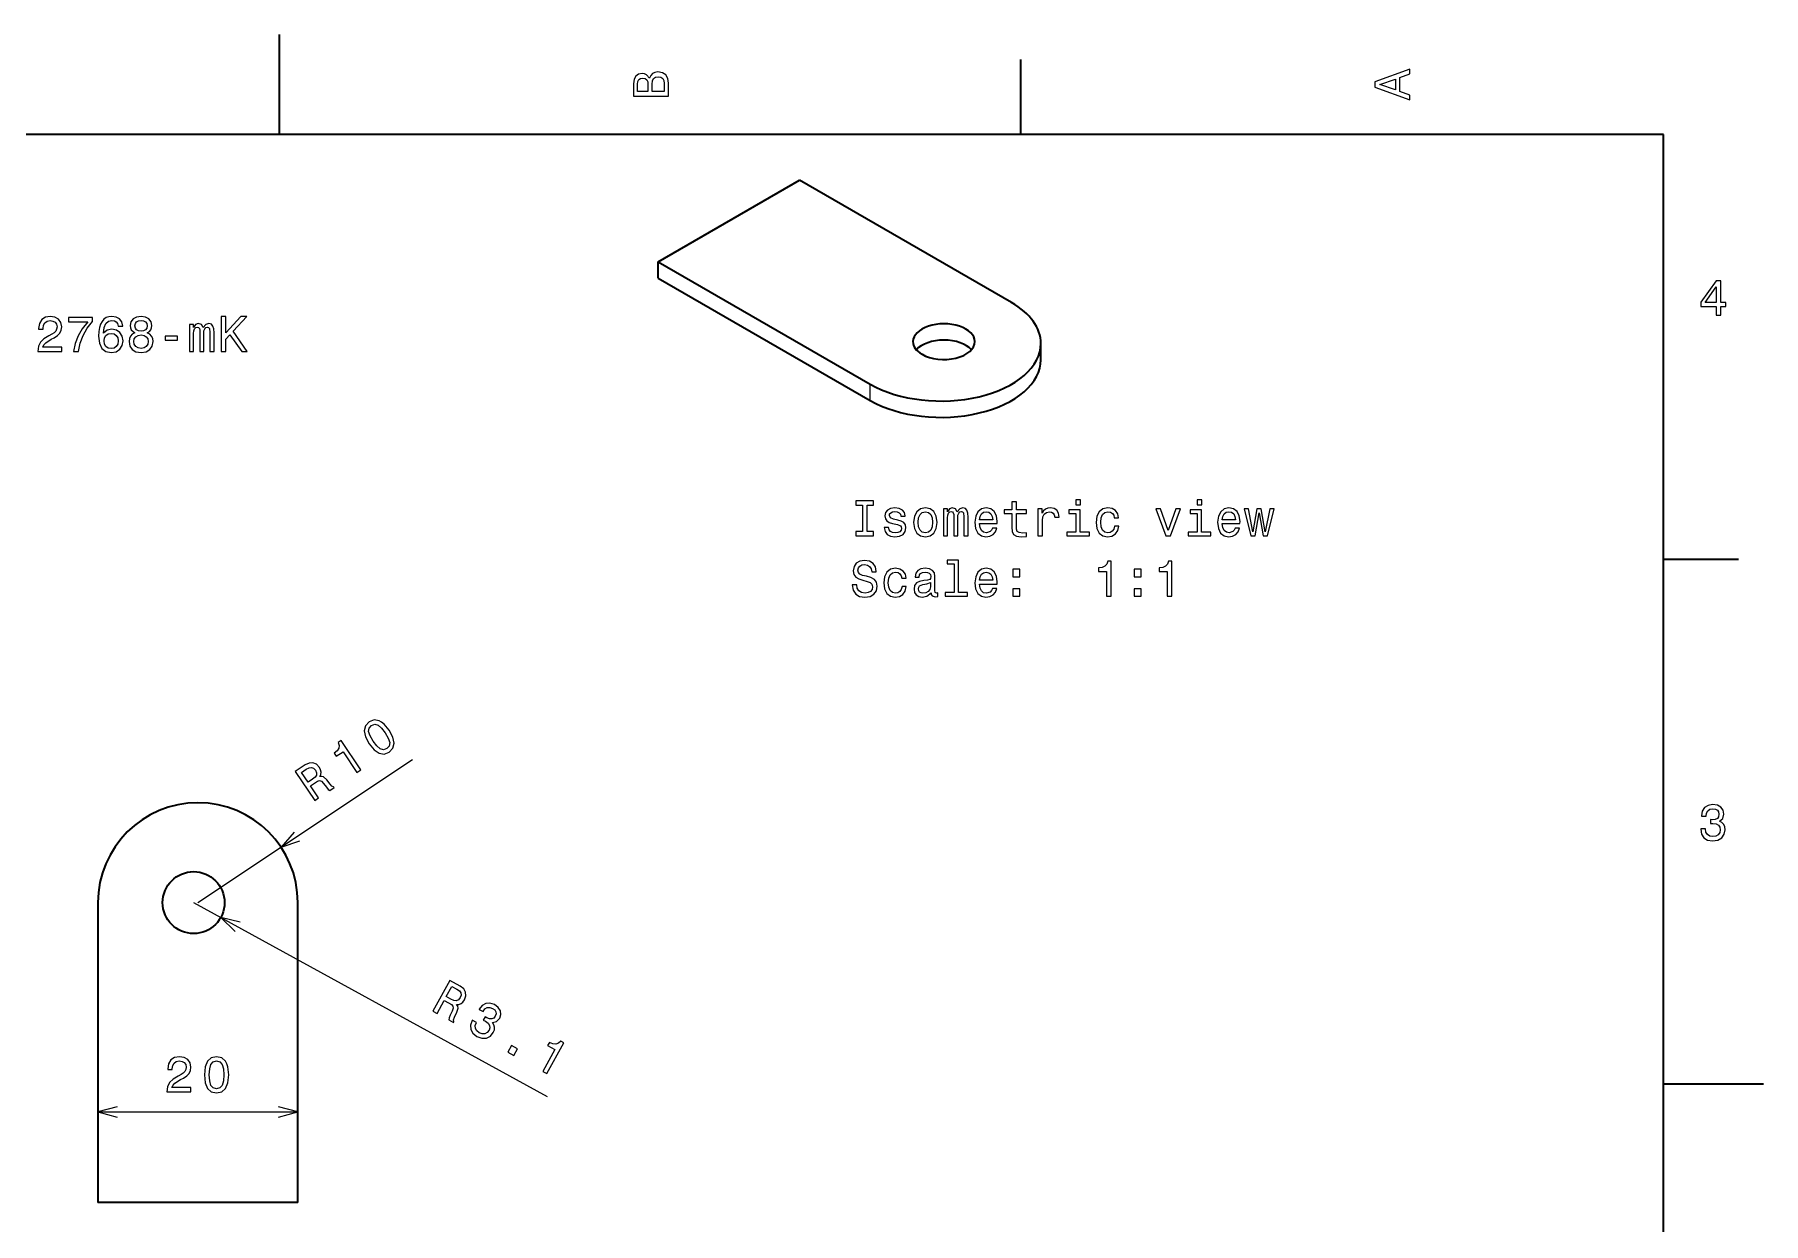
# Model space of a CAD drawing. Extents: x 0 to 297, y 0 to 210.
# Drawn here: x 124 to 297, y 91 to 210 of the extents above; entities that cross this region are included whole.
import ezdxf

# ---------------------------------------------------------------- set-up
doc = ezdxf.new("R2010")
doc.units = 0

msp = doc.modelspace()

# ---------------------------------------------------------------- linework, layer by layer
at = {"color": 7, "lineweight": 35, "ltscale": 0.25}
for p, q in [((148.5, 200), (148.5, 210)), ((287, 105), (297, 105))]:
    msp.add_line(p, q, dxfattribs=at)
at = {"color": 7, "lineweight": 35, "ltscale": 0.1875}
for p, q in [((222.699997, 200), (222.699997, 207.5)), ((287, 157.5), (294.5, 157.5))]:
    msp.add_line(p, q, dxfattribs=at)
at = {"color": 7, "lineweight": 35}
for p, q in [((287, 200), (10, 200)), ((287, 10), (287, 200)), ((221.767517, 183.182007), (200.554321, 195.429459)), ((186.412186, 187.264481), (207.625381, 175.017044)), ((186.412186, 185.6315), (207.625381, 173.384048)), ((130.348801, 123.135544), (130.348801, 93.135544)), ((150.348801, 93.135544), (150.348801, 123.135544)), ((150.348801, 93.135544), (130.348801, 93.135544))]:
    msp.add_line(p, q, dxfattribs=at)
at = {"color": 7, "lineweight": 35, "ltscale": 0.408248}
msp.add_line((186.412186, 187.264481), (200.554321, 195.429459), dxfattribs=at)
at = {"color": 7, "lineweight": 35, "ltscale": 0.040825}
for p, q in [((186.412186, 185.6315), (186.412186, 187.264481)), ((224.696457, 177.466522), (224.696457, 179.099518))]:
    msp.add_line(p, q, dxfattribs=at)
at = {"color": 7, "lineweight": 13, "ltscale": 0.040825}
msp.add_line((207.625381, 173.384048), (207.625381, 175.017044), dxfattribs=at)
at = {"color": 7, "lineweight": 13}
for p, q in [((140.348801, 123.135544), (161.809921, 137.470016)), ((139.919479, 123.135544), (175.312164, 103.724701)), ((130.348801, 102.19558), (150.348801, 102.19558))]:
    msp.add_line(p, q, dxfattribs=at)
for points in [[(185.542007, 205.630417), (185.249496, 205.983429), (185.052811, 206.074219), (184.81073, 206.104477), (184.432495, 206.03891), (184.160156, 205.842224), (183.993729, 205.524506), (183.933212, 205.080704), (183.933212, 203.835022), (187.433212, 203.835022), (187.433212, 205.151306), (187.36261, 205.620331), (187.155838, 205.968307), (186.828018, 206.185165), (186.384216, 206.260818), (186.08667, 206.215424), (185.839554, 206.094391), (185.65799, 205.897705)], [(261.633209, 203.466858), (261.633209, 203.930847), (260.604401, 204.298996), (260.604401, 205.695969), (261.633209, 206.064133), (261.633209, 206.538193), (258.128174, 205.257217), (258.128174, 204.742798)], [(185.385666, 204.984879), (185.385666, 204.298996), (184.351807, 204.298996), (184.351807, 205.025223), (184.382065, 205.297562), (184.472839, 205.489197), (184.629181, 205.605194), (184.86116, 205.645538), (185.093155, 205.600143), (185.254532, 205.479111), (185.355408, 205.272339)], [(187.014618, 205.095825), (187.014618, 204.298996), (185.809296, 204.298996), (185.809296, 205.050446), (185.844589, 205.368164), (185.9505, 205.595108), (186.132065, 205.731277), (186.394302, 205.776657), (186.671692, 205.731277), (186.863327, 205.605194), (186.979324, 205.393372)], [(260.17572, 204.460388), (258.632477, 205), (260.17572, 205.539627)], [(292.277374, 181.916794), (292.731262, 181.916794), (292.731262, 182.784225), (293.23056, 182.784225), (293.23056, 183.187683), (292.731262, 183.187683), (292.731262, 185.341141), (292.272339, 185.341141), (290.739197, 183.228027), (290.739197, 182.784225), (292.277374, 182.784225)], [(291.162842, 183.187683), (292.277374, 184.756134), (292.277374, 183.187683)], [(124.323669, 178.278915), (126.729294, 178.278915), (126.729294, 178.712631), (124.827995, 178.712631), (124.933907, 178.949661), (125.115463, 179.146347), (125.675255, 179.504425), (125.972809, 179.655716), (126.305664, 179.872574), (126.542694, 180.124741), (126.678864, 180.422287), (126.729294, 180.760178), (126.643555, 181.183807), (126.406525, 181.516663), (126.043411, 181.728485), (125.574394, 181.804138), (125.09024, 181.718399), (124.722092, 181.481369), (124.485054, 181.103119), (124.404366, 180.603836), (124.404366, 180.533234), (124.863297, 180.533234), (124.863297, 180.573578), (124.908684, 180.916519), (125.044853, 181.168686), (125.261711, 181.330063), (125.549179, 181.385544), (125.841682, 181.335114), (126.05854, 181.20903), (126.199753, 181.012344), (126.250183, 180.765228), (126.214882, 180.533234), (126.119064, 180.336548), (125.95768, 180.165085), (125.735779, 180.013779), (125.438225, 179.852402), (124.943993, 179.539719), (124.596008, 179.206863), (124.389236, 178.803406), (124.323669, 178.294052)], [(127.889236, 178.278915), (128.398605, 178.278915), (128.565033, 179.111053), (128.857544, 179.887711), (129.271088, 180.608887), (129.810699, 181.284683), (129.810699, 181.703262), (127.410133, 181.703262), (127.410133, 181.244339), (129.326569, 181.244339), (128.771805, 180.563492), (128.35321, 179.852402), (128.060699, 179.095917)], [(132.836639, 180.835831), (132.740829, 181.244339), (132.518921, 181.546921), (132.175995, 181.738571), (131.732178, 181.804138), (131.434631, 181.768829), (131.177429, 181.673004), (130.95047, 181.516663), (130.758835, 181.294769), (130.607544, 181.017395), (130.496582, 180.679489), (130.425995, 180.281082), (130.405823, 179.83223), (130.486511, 179.116089), (130.733612, 178.596634), (131.132034, 178.283966), (131.676697, 178.178055), (132.165894, 178.268829), (132.539093, 178.505859), (132.781174, 178.879059), (132.866913, 179.353119), (132.781174, 179.83223), (132.549194, 180.200378), (132.191116, 180.432373), (131.747314, 180.513062), (131.268204, 180.412201), (130.910126, 180.124741), (130.985779, 180.679489), (131.147156, 181.077911), (131.394287, 181.314941), (131.737213, 181.39563), (131.98938, 181.355286), (132.18103, 181.249374), (132.307098, 181.072861), (132.372681, 180.835831)], [(134.036942, 180.165085), (133.779724, 180.023865), (133.60321, 179.827179), (133.492279, 179.580063), (133.45697, 179.282516), (133.537659, 178.833664), (133.769653, 178.485687), (134.147888, 178.263779), (134.662292, 178.178055), (135.171661, 178.263779), (135.549896, 178.485687), (135.781891, 178.833664), (135.86763, 179.282516), (135.827286, 179.580063), (135.721375, 179.827179), (135.539825, 180.023865), (135.287659, 180.165085), (135.48938, 180.286118), (135.6306, 180.452545), (135.716339, 180.654282), (135.746582, 180.901398), (135.665894, 181.25946), (135.454086, 181.546921), (135.111145, 181.733521), (134.662292, 181.804138), (134.208405, 181.733521), (133.865479, 181.546921), (133.648621, 181.25946), (133.572968, 180.901398), (133.598175, 180.654282), (133.683914, 180.452545)], [(142.675995, 178.278915), (143.139984, 178.278915), (143.139984, 179.524597), (143.553528, 179.968399), (144.728592, 178.278915), (145.293427, 178.278915), (143.881317, 180.30629), (145.253082, 181.778915), (144.637817, 181.778915), (143.139984, 180.160034), (143.139984, 181.778915), (142.675995, 181.778915)], [(132.377716, 179.348083), (132.322235, 179.03035), (132.18103, 178.788284), (131.954071, 178.626892), (131.671661, 178.576462), (131.374115, 178.626892), (131.147156, 178.783234), (131.000916, 179.025314), (130.955521, 179.343033), (131.005951, 179.655716), (131.147156, 179.892746), (131.37915, 180.044052), (131.691833, 180.099518), (131.964172, 180.044052), (132.18103, 179.897797), (132.322235, 179.660767)], [(133.941116, 179.292603), (133.986511, 179.559891), (134.132751, 179.761627), (134.359711, 179.892746), (134.662292, 179.938141), (134.959839, 179.892746), (135.186798, 179.761627), (135.333038, 179.559891), (135.383484, 179.292603), (135.333038, 179.005142), (135.186798, 178.788284), (134.959839, 178.647064), (134.662292, 178.601685), (134.359711, 178.647064), (134.132751, 178.788284), (133.986511, 179.005142)], [(134.052063, 180.861053), (134.092407, 181.082947), (134.21344, 181.254425), (134.40509, 181.360321), (134.662292, 181.400681), (134.914459, 181.360321), (135.10611, 181.254425), (135.227142, 181.082947), (135.272522, 180.861053), (135.227142, 180.634109), (135.10611, 180.457596), (134.914459, 180.341599), (134.662292, 180.30629), (134.40509, 180.346634), (134.21344, 180.457596), (134.092407, 180.634109)], [(139.513885, 178.278915), (139.922394, 178.278915), (139.922394, 180.089432), (139.947601, 180.361771), (140.023254, 180.558456), (140.139252, 180.674454), (140.290558, 180.719833), (140.411591, 180.679489), (140.492279, 180.578629), (140.532623, 180.40715), (140.54776, 180.180206), (140.54776, 178.278915), (140.93103, 178.278915), (140.93103, 180.089432), (140.956253, 180.35672), (141.031891, 180.553406), (141.152939, 180.674454), (141.30423, 180.719833), (141.425262, 180.679489), (141.505966, 180.578629), (141.556396, 180.180206), (141.556396, 178.278915), (141.964905, 178.278915), (141.964905, 180.149948), (141.939682, 180.538284), (141.858994, 180.835831), (141.697601, 181.017395), (141.435364, 181.082947), (141.127716, 180.982086), (140.890686, 180.689575), (140.704102, 180.977036), (140.391418, 181.082947), (140.103943, 180.982086), (139.907257, 180.699661), (139.907257, 180.987122), (139.513885, 180.987122)], [(137.088104, 179.433807), (138.308563, 179.433807), (138.308563, 179.83223), (137.088104, 179.83223)], [(206.840347, 160.260025), (206.194809, 160.260025), (206.194809, 159.836395), (207.94986, 159.836395), (207.94986, 160.260025), (207.304321, 160.260025), (207.304321, 162.912766), (207.94986, 162.912766), (207.94986, 163.336395), (206.194809, 163.336395), (206.194809, 162.912766), (206.840347, 162.912766)], [(210.390778, 161.414932), (209.962097, 161.515793), (209.644379, 161.63179), (209.538467, 161.86882), (209.568726, 162.035248), (209.674637, 162.156281), (209.846115, 162.231934), (210.093231, 162.262192), (210.330261, 162.231934), (210.516861, 162.141144), (210.637894, 162.00499), (210.688324, 161.823425), (211.12204, 161.823425), (211.12204, 161.833511), (211.046402, 162.161316), (210.83963, 162.418533), (210.516861, 162.57991), (210.093231, 162.640427), (209.664551, 162.57991), (209.351868, 162.413483), (209.155182, 162.166367), (209.094666, 161.853683), (209.14006, 161.551086), (209.281265, 161.339279), (209.51326, 161.187973), (209.851151, 161.082077), (210.345383, 160.961029), (210.64798, 160.834961), (210.728668, 160.734085), (210.758926, 160.582794), (210.713547, 160.396194), (210.592499, 160.25499), (210.395813, 160.1642), (210.133575, 160.133942), (209.856201, 160.1642), (209.654465, 160.270111), (209.518295, 160.441589), (209.46283, 160.678619), (209.034149, 160.678619), (209.104752, 160.275162), (209.311523, 159.982651), (209.639343, 159.806137), (210.093231, 159.74057), (210.567291, 159.806137), (210.915268, 159.982651), (211.12709, 160.265076), (211.202744, 160.633224), (211.147263, 160.950943), (210.990921, 161.167801), (210.733719, 161.309021)], [(211.969299, 161.187973), (212.050003, 160.572708), (212.281982, 160.11882), (212.650146, 159.836395), (213.144379, 159.74057), (213.633575, 159.836395), (214.001724, 160.11377), (214.233719, 160.567657), (214.319458, 161.187973), (214.233719, 161.803253), (214.001724, 162.262192), (213.633575, 162.539566), (213.144379, 162.640427), (212.650146, 162.539566), (212.281982, 162.257141), (212.050003, 161.803253)], [(214.959946, 159.836395), (215.368439, 159.836395), (215.368439, 161.646912), (215.393661, 161.91925), (215.469299, 162.115936), (215.585297, 162.231934), (215.736603, 162.277313), (215.857635, 162.236969), (215.938324, 162.136108), (215.978668, 161.96463), (215.993805, 161.737686), (215.993805, 159.836395), (216.37709, 159.836395), (216.37709, 161.646912), (216.402298, 161.9142), (216.477951, 162.110886), (216.598984, 162.231934), (216.75029, 162.277313), (216.871323, 162.236969), (216.952011, 162.136108), (217.002441, 161.737686), (217.002441, 159.836395), (217.41095, 159.836395), (217.41095, 161.707428), (217.385727, 162.095764), (217.305038, 162.393311), (217.143661, 162.574875), (216.881409, 162.640427), (216.573776, 162.539566), (216.336746, 162.247055), (216.150146, 162.534515), (215.837463, 162.640427), (215.550003, 162.539566), (215.353317, 162.257141), (215.353317, 162.544601), (214.959946, 162.544601)], [(218.560806, 161.061905), (220.336029, 161.061905), (220.341064, 161.268677), (220.260376, 161.848648), (220.038467, 162.282364), (219.68544, 162.544601), (219.216431, 162.640427), (218.757492, 162.539566), (218.404465, 162.257141), (218.177521, 161.798218), (218.096832, 161.193024), (218.172485, 160.572708), (218.399429, 160.11882), (218.747406, 159.836395), (219.201294, 159.74057), (219.594666, 159.806137), (219.917435, 159.9776), (220.154465, 160.249939), (220.290634, 160.613052), (219.851868, 160.613052), (219.761093, 160.411316), (219.629974, 160.260025), (219.256775, 160.138992), (218.969299, 160.194458), (218.752441, 160.370972), (218.611237, 160.658447), (218.560806, 161.046768)], [(221.803604, 162.075592), (221.803604, 160.718964), (221.833862, 160.280197), (221.975067, 159.9776), (222.257492, 159.801086), (222.736603, 159.74057), (223.261093, 159.765793), (223.261093, 160.149078), (222.877808, 160.11882), (222.529831, 160.159164), (222.343231, 160.285248), (222.262543, 160.497055), (222.247406, 160.794601), (222.247406, 162.075592), (223.261093, 162.075592), (223.261093, 162.453827), (222.247406, 162.453827), (222.247406, 163.245621), (221.803604, 163.245621), (221.803604, 162.453827), (221.037033, 162.453827), (221.037033, 162.075592)], [(224.41095, 159.836395), (224.854752, 159.836395), (224.854752, 161.384659), (224.900146, 161.757858), (225.036316, 162.025162), (225.258209, 162.186539), (225.555756, 162.24202), (225.777664, 162.206711), (225.944092, 162.10585), (226.044952, 161.934372), (226.080261, 161.702393), (226.529114, 161.702393), (226.468582, 162.110886), (226.302155, 162.403397), (226.02478, 162.57991), (225.646545, 162.640427), (225.389343, 162.600082), (225.167435, 162.499222), (224.970749, 162.327744), (224.814407, 162.095764), (224.814407, 162.544601), (224.41095, 162.544601)], [(228.652313, 163.457428), (228.183289, 163.457428), (228.183289, 162.95311), (228.652313, 162.95311)], [(232.041351, 161.646912), (232.480118, 161.646912), (232.389343, 162.050369), (232.172485, 162.368103), (231.834579, 162.564789), (231.395813, 162.640427), (230.911667, 162.539566), (230.543518, 162.257141), (230.311523, 161.798218), (230.230835, 161.182938), (230.306488, 160.572708), (230.533432, 160.11882), (230.891495, 159.836395), (231.380692, 159.74057), (231.814407, 159.816223), (232.152313, 160.02803), (232.384293, 160.360886), (232.485153, 160.804688), (232.061523, 160.804688), (231.98587, 160.522278), (231.844666, 160.310455), (231.642944, 160.179337), (231.395813, 160.138992), (231.088181, 160.204544), (230.866287, 160.406281), (230.730118, 160.734085), (230.684723, 161.198059), (230.730118, 161.651962), (230.871323, 161.979767), (231.098267, 162.181503), (231.395813, 162.252106), (231.658066, 162.206711), (231.854752, 162.090714), (231.98587, 161.899078)], [(240.796387, 163.457428), (240.327377, 163.457428), (240.327377, 162.95311), (240.796387, 162.95311)], [(242.848984, 161.061905), (244.624207, 161.061905), (244.629242, 161.268677), (244.548553, 161.848648), (244.32666, 162.282364), (243.973633, 162.544601), (243.504608, 162.640427), (243.04567, 162.539566), (242.692642, 162.257141), (242.465698, 161.798218), (242.38501, 161.193024), (242.460663, 160.572708), (242.687607, 160.11882), (243.035583, 159.836395), (243.489471, 159.74057), (243.882843, 159.806137), (244.205612, 159.9776), (244.442642, 160.249939), (244.578812, 160.613052), (244.140045, 160.613052), (244.049271, 160.411316), (243.918152, 160.260025), (243.544952, 160.138992), (243.257492, 160.194458), (243.040634, 160.370972), (242.899414, 160.658447), (242.848984, 161.046768)], [(212.423203, 161.193024), (212.468582, 161.646912), (212.609802, 161.974731), (212.836746, 162.176453), (213.144379, 162.247055), (213.446976, 162.176453), (213.67392, 161.979767), (213.815125, 161.646912), (213.865555, 161.193024), (213.815125, 160.734085), (213.67392, 160.40123), (213.446976, 160.199509), (213.144379, 160.133942), (212.836746, 160.199509), (212.609802, 160.40123), (212.468582, 160.734085)], [(218.560806, 161.435104), (218.616287, 161.783081), (218.752441, 162.040283), (218.959229, 162.196625), (219.231552, 162.252106), (219.49884, 162.196625), (219.705612, 162.040283), (219.831696, 161.783081), (219.87709, 161.435104)], [(228.637177, 160.209595), (228.637177, 162.453827), (227.497406, 162.453827), (227.497406, 162.075592), (228.193375, 162.075592), (228.193375, 160.209595), (227.285583, 160.209595), (227.285583, 159.836395), (229.555038, 159.836395), (229.555038, 160.209595)], [(237.200577, 159.836395), (237.669586, 159.836395), (238.658066, 162.544601), (238.199127, 162.544601), (237.437607, 160.360886), (236.66095, 162.544601), (236.196976, 162.544601)], [(240.781265, 160.209595), (240.781265, 162.453827), (239.641495, 162.453827), (239.641495, 162.075592), (240.337463, 162.075592), (240.337463, 160.209595), (239.429688, 160.209595), (239.429688, 159.836395), (241.699127, 159.836395), (241.699127, 160.209595)], [(242.848984, 161.435104), (242.904465, 161.783081), (243.040634, 162.040283), (243.247406, 162.196625), (243.519745, 162.252106), (243.787033, 162.196625), (243.993805, 162.040283), (244.119873, 161.783081), (244.165268, 161.435104)], [(246.137177, 159.836395), (246.540634, 162.136108), (246.944092, 159.836395), (247.367722, 159.836395), (248.033417, 162.544601), (247.604752, 162.544601), (247.155899, 160.244904), (246.757492, 162.544601), (246.318726, 162.544601), (245.920319, 160.244904), (245.471466, 162.544601), (245.047836, 162.544601), (245.713531, 159.836395)], [(206.275497, 154.944458), (205.816574, 154.944458), (205.917435, 154.409882), (206.169601, 154.01651), (206.557922, 153.77948), (207.082413, 153.693741), (207.601868, 153.774429), (207.990204, 153.996338), (208.23732, 154.344315), (208.328094, 154.803253), (208.252441, 155.216797), (208.040634, 155.484085), (207.697693, 155.660599), (207.238754, 155.791733), (206.845383, 155.887543), (206.588181, 155.998505), (206.441925, 156.159882), (206.396545, 156.412048), (206.441925, 156.638992), (206.573059, 156.810455), (206.77478, 156.926453), (207.052155, 156.966797), (207.334579, 156.916367), (207.556488, 156.780197), (207.702744, 156.553253), (207.773346, 156.245621), (208.232269, 156.245621), (208.232269, 156.255707), (208.151581, 156.729767), (207.914551, 157.082794), (207.541351, 157.304703), (207.037033, 157.380341), (206.583145, 157.304703), (206.230118, 157.09288), (206.003174, 156.765076), (205.92247, 156.341446), (205.988037, 155.963196), (206.179688, 155.705994), (206.482269, 155.534515), (206.895813, 155.403397), (207.304321, 155.287399), (207.611954, 155.176453), (207.798553, 155.015076), (207.86412, 154.752823), (207.803604, 154.485535), (207.647263, 154.283798), (207.410233, 154.157715), (207.102585, 154.117371), (206.759659, 154.172852), (206.497406, 154.334229), (206.330978, 154.596481)], [(210.789185, 155.600082), (211.227951, 155.600082), (211.137177, 156.00354), (210.920319, 156.321274), (210.582413, 156.51796), (210.143661, 156.593597), (209.659515, 156.492737), (209.291351, 156.210312), (209.059372, 155.751389), (208.978668, 155.136108), (209.054321, 154.525879), (209.281265, 154.071991), (209.639343, 153.789566), (210.128525, 153.693741), (210.562241, 153.769394), (210.900146, 153.981201), (211.132126, 154.314056), (211.233002, 154.757858), (210.809372, 154.757858), (210.733719, 154.475449), (210.592499, 154.263626), (210.390778, 154.132507), (210.143661, 154.092163), (209.836029, 154.157715), (209.61412, 154.359451), (209.477951, 154.687256), (209.432556, 155.151245), (209.477951, 155.605133), (209.619156, 155.932938), (209.846115, 156.134674), (210.143661, 156.205276), (210.405899, 156.159882), (210.6026, 156.043884), (210.733719, 155.852249)], [(213.709229, 154.142593), (213.709229, 154.127457), (213.734436, 153.955994), (213.810089, 153.834961), (214.127808, 153.739136), (214.374924, 153.77948), (214.374924, 154.122421), (214.269012, 154.107285), (214.127808, 154.172852), (214.1026, 154.374588), (214.1026, 155.776596), (214.042068, 156.134674), (213.865555, 156.386826), (213.557922, 156.538132), (213.124207, 156.593597), (212.700577, 156.533081), (212.387894, 156.361618), (212.191208, 156.094315), (212.125641, 155.741302), (212.125641, 155.711029), (212.524063, 155.711029), (212.559372, 155.922852), (212.670319, 156.074142), (212.851868, 156.164932), (213.10907, 156.200226), (213.356201, 156.175018), (213.532715, 156.099365), (213.638611, 155.968246), (213.67392, 155.786682), (213.653748, 155.574875), (213.573059, 155.468964), (213.371323, 155.418533), (212.993088, 155.378189), (212.559372, 155.287399), (212.251724, 155.126022), (212.070175, 154.873856), (212.014694, 154.500656), (212.065125, 154.167801), (212.221466, 153.920685), (212.473633, 153.764343), (212.821609, 153.708878), (213.290634, 153.814789)], [(216.019012, 157.037399), (216.019012, 154.162766), (215.106201, 154.162766), (215.106201, 153.789566), (217.370605, 153.789566), (217.370605, 154.162766), (216.46283, 154.162766), (216.46283, 157.410599), (215.323059, 157.410599), (215.323059, 157.037399)], [(218.560806, 155.015076), (220.336029, 155.015076), (220.341064, 155.221848), (220.260376, 155.801819), (220.038467, 156.235535), (219.68544, 156.497772), (219.216431, 156.593597), (218.757492, 156.492737), (218.404465, 156.210312), (218.177521, 155.751389), (218.096832, 155.146194), (218.172485, 154.525879), (218.399429, 154.071991), (218.747406, 153.789566), (219.201294, 153.693741), (219.594666, 153.759308), (219.917435, 153.930771), (220.154465, 154.20311), (220.290634, 154.566223), (219.851868, 154.566223), (219.761093, 154.364487), (219.629974, 154.213196), (219.256775, 154.092163), (218.969299, 154.147629), (218.752441, 154.324142), (218.611237, 154.611618), (218.560806, 154.999939)], [(218.560806, 155.388275), (218.616287, 155.736252), (218.752441, 155.993454), (218.959229, 156.149796), (219.231552, 156.205276), (219.49884, 156.149796), (219.705612, 155.993454), (219.831696, 155.736252), (219.87709, 155.388275)], [(221.904465, 155.746338), (222.600433, 155.746338), (222.600433, 156.497772), (221.904465, 156.497772)], [(231.269745, 153.789566), (231.728668, 153.789566), (231.728668, 157.314789), (231.385742, 157.314789), (231.294952, 157.007141), (231.113403, 156.800369), (230.836029, 156.679337), (230.452744, 156.638992), (230.452744, 156.280914), (231.269745, 156.280914)], [(234.048553, 155.746338), (234.744522, 155.746338), (234.744522, 156.497772), (234.048553, 156.497772)], [(237.341782, 153.789566), (237.80072, 153.789566), (237.80072, 157.314789), (237.457779, 157.314789), (237.367004, 157.007141), (237.18544, 156.800369), (236.908066, 156.679337), (236.52478, 156.638992), (236.52478, 156.280914), (237.341782, 156.280914)], [(213.658783, 154.737686), (213.598267, 154.475449), (213.43689, 154.273712), (213.194809, 154.142593), (212.897263, 154.097198), (212.705612, 154.122421), (212.569458, 154.20311), (212.483719, 154.344315), (212.458496, 154.541), (212.478668, 154.717514), (212.559372, 154.843597), (212.882126, 154.984818), (213.290634, 155.045334), (213.658783, 155.166367)], [(221.904465, 153.789566), (222.600433, 153.789566), (222.600433, 154.541), (221.904465, 154.541)], [(234.048553, 153.789566), (234.744522, 153.789566), (234.744522, 154.541), (234.048553, 154.541)], [(157.476456, 139.036621), (157.979141, 138.420212), (158.489975, 138.082153), (158.994995, 138.007065), (159.492767, 138.206116), (159.863098, 138.586899), (159.987152, 139.082169), (159.866348, 139.680725), (159.493668, 140.383957), (158.989594, 140.993378), (158.736237, 141.200165), (158.480148, 141.338409), (157.975128, 141.413513), (157.478745, 141.221451), (157.107025, 140.833679), (156.985764, 140.334213), (157.102386, 139.732864)], [(157.879059, 139.305527), (157.573669, 139.835388), (157.434814, 140.270264), (157.480682, 140.610199), (157.711243, 140.873367), (158.038452, 140.982758), (158.370026, 140.894928), (158.718567, 140.600098), (159.091064, 140.115051), (159.399246, 139.581009), (159.538101, 139.146118), (159.492249, 138.806183), (159.263077, 138.550018), (158.934479, 138.433624), (158.60289, 138.521454), (158.254349, 138.816284)], [(156.254501, 136.16449), (156.636139, 136.419403), (154.678146, 139.350845), (154.392975, 139.16037), (154.488342, 138.854126), (154.452225, 138.581345), (154.288788, 138.32663), (153.992477, 138.0802), (154.191345, 137.78244), (154.870743, 138.236221)], [(152.038559, 133.348557), (152.428589, 133.609055), (151.607849, 134.83783), (152.006256, 135.103943), (152.308228, 135.287445), (152.531967, 135.351974), (152.725052, 135.280807), (152.932266, 135.061386), (153.205338, 134.697952), (153.395767, 134.467331), (153.544128, 134.354156), (153.984482, 134.648285), (153.931259, 134.727966), (153.756363, 134.78096), (153.577148, 134.976624), (153.23407, 135.426727), (152.930283, 135.727188), (152.761002, 135.771805), (152.556793, 135.750641), (152.654526, 135.967529), (152.673904, 136.192749), (152.626144, 136.427689), (152.502853, 136.666763), (152.208832, 136.979828), (151.864624, 137.131989), (151.481384, 137.106476), (151.067535, 136.90889), (150.094574, 136.259033)], [(151.196594, 136.479599), (151.469208, 136.625305), (151.702774, 136.666077), (151.914047, 136.594925), (152.10585, 136.389465), (152.226379, 136.118225), (152.211182, 135.895813), (152.068695, 135.691467), (151.818481, 135.494019), (151.369751, 135.194305), (150.722687, 136.163071)], [(290.729126, 130.51622), (290.729126, 130.480911), (290.809814, 129.996765), (291.046844, 129.633652), (291.420044, 129.401657), (291.914276, 129.315933), (292.438782, 129.401657), (292.832153, 129.623566), (293.08429, 129.976593), (293.175079, 130.430481), (293.134735, 130.728027), (293.023773, 130.970108), (292.842224, 131.156708), (292.600159, 131.292877), (292.927948, 131.565216), (293.043945, 131.998932), (292.968292, 132.392303), (292.751434, 132.68985), (292.398407, 132.87645), (291.914276, 132.942017), (291.460388, 132.861313), (291.112396, 132.63942), (290.885468, 132.286392), (290.809814, 131.817368), (290.809814, 131.782074), (291.258636, 131.782074), (291.299011, 132.104828), (291.430115, 132.336823), (291.641937, 132.478027), (291.939484, 132.528473), (292.201721, 132.488113), (292.393372, 132.382217), (292.509369, 132.210739), (292.554749, 131.97876), (292.509369, 131.731628), (292.388336, 131.565216), (292.176514, 131.46434), (291.889069, 131.434082), (291.692383, 131.439133), (291.692383, 131.04071), (291.939484, 131.050797), (292.257202, 131.005417), (292.494232, 130.884369), (292.635468, 130.687683), (292.685883, 130.430481), (292.630402, 130.13797), (292.484161, 129.921112), (292.252167, 129.784943), (291.944519, 129.739563), (291.626801, 129.789993), (291.394806, 129.941284), (291.248566, 130.183365), (291.193085, 130.51622)], [(163.866669, 112.282936), (164.277893, 112.057396), (164.988464, 113.353004), (165.408539, 113.12262), (165.7108, 112.93959), (165.871399, 112.770981), (165.897491, 112.566856), (165.79863, 112.281715), (165.602478, 111.87162), (165.485931, 111.596176), (165.454117, 111.412315), (165.918411, 111.157677), (165.964478, 111.241692), (165.930695, 111.42128), (166.021423, 111.670616), (166.262085, 112.182846), (166.388199, 112.59108), (166.349548, 112.761833), (166.236435, 112.933151), (166.473938, 112.946693), (166.682632, 113.033554), (166.868927, 113.184464), (167.023987, 113.404274), (167.165802, 113.809662), (167.141708, 114.185242), (166.942017, 114.513329), (166.575577, 114.789078), (165.549713, 115.351707)], [(166.254471, 114.476273), (166.509659, 114.301811), (166.653717, 114.11351), (166.688232, 113.893265), (166.59465, 113.628242), (166.409775, 113.396027), (166.205505, 113.30674), (165.958435, 113.338699), (165.66774, 113.469376), (165.194595, 113.728867), (165.754807, 114.750313)], [(167.805862, 111.376427), (167.788879, 111.345474), (167.626816, 110.882172), (167.660034, 110.449821), (167.875702, 110.066956), (168.267822, 109.75412), (168.768921, 109.57708), (169.220535, 109.582481), (169.611389, 109.770752), (169.909241, 110.125069), (170.016937, 110.405357), (170.036072, 110.670959), (169.966614, 110.921875), (169.819839, 111.157669), (170.23822, 111.238815), (170.548492, 111.563316), (170.671326, 111.944603), (170.624268, 112.309769), (170.404465, 112.643143), (170.01149, 112.933441), (169.574722, 113.080948), (169.162903, 113.053726), (168.794159, 112.853325), (168.502289, 112.47847), (168.485321, 112.447517), (168.87886, 112.231674), (169.069458, 112.495277), (169.295975, 112.635628), (169.549591, 112.657585), (169.834732, 112.558716), (170.045273, 112.39724), (170.162384, 112.212227), (170.181625, 112.006104), (170.109863, 111.780869), (169.951233, 111.586029), (169.765076, 111.498306), (169.530853, 111.511726), (169.264267, 111.623428), (169.094238, 111.722427), (168.902649, 111.3731), (169.124176, 111.263115), (169.38092, 111.070534), (169.530548, 110.850426), (169.559784, 110.610069), (169.480316, 110.360306), (169.291016, 110.130516), (169.058502, 110.010704), (168.789612, 110.002869), (168.498062, 110.111008), (168.243729, 110.308006), (168.113083, 110.552216), (168.101257, 110.834793), (168.212677, 111.15332)], [(174.863327, 106.2519), (175.265717, 106.031212), (176.960892, 109.122093), (176.660202, 109.287003), (176.432678, 109.060921), (176.174057, 108.966934), (175.87265, 108.994186), (175.517181, 109.143127), (175.345001, 108.82917), (176.06134, 108.436302)], [(137.250244, 104.19558), (139.655869, 104.19558), (139.655869, 104.629295), (137.754578, 104.629295), (137.860474, 104.866333), (138.042038, 105.063019), (138.601837, 105.421082), (138.899384, 105.57238), (139.232239, 105.789238), (139.469269, 106.041397), (139.605438, 106.338951), (139.655869, 106.676849), (139.570129, 107.100479), (139.333099, 107.433334), (138.969986, 107.645149), (138.500961, 107.720795), (138.016815, 107.635063), (137.648666, 107.398026), (137.411636, 107.019791), (137.330933, 106.520508), (137.330933, 106.449905), (137.789871, 106.449905), (137.789871, 106.49025), (137.835266, 106.833191), (137.971436, 107.08535), (138.188293, 107.246735), (138.475754, 107.302208), (138.768265, 107.251778), (138.985123, 107.125694), (139.126328, 106.929008), (139.176758, 106.681892), (139.141464, 106.449905), (139.045639, 106.25322), (138.884247, 106.081749), (138.662354, 105.93045), (138.364807, 105.769066), (137.87056, 105.45639), (137.522583, 105.123535), (137.315811, 104.720078), (137.250244, 104.210709)], [(141.001404, 105.905235), (141.077042, 105.113449), (141.314087, 104.548607), (141.692322, 104.205666), (142.216812, 104.094711), (142.736267, 104.205666), (143.114517, 104.548607), (143.346497, 105.113449), (143.427185, 105.905235), (143.346497, 106.691978), (143.250687, 107.004654), (143.114517, 107.261864), (142.736267, 107.604797), (142.216812, 107.720795), (141.692322, 107.604797), (141.314087, 107.256821), (141.077042, 106.691978)], [(141.48555, 105.905235), (141.525894, 106.515465), (141.651978, 106.954224), (141.878922, 107.211426), (142.216812, 107.302208), (142.549667, 107.211426), (142.776611, 106.954224), (142.902695, 106.515465), (142.943039, 105.905235), (142.902695, 105.289963), (142.776611, 104.851196), (142.549667, 104.593994), (142.216812, 104.508255), (141.878922, 104.593994), (141.651978, 104.851196), (141.525894, 105.289963)], [(171.362091, 108.172119), (171.972321, 107.837456), (172.333664, 108.496315), (171.72345, 108.830978)]]:
    msp.add_lwpolyline(points, close=True, dxfattribs=at)
for points in [[(149.983414, 130.193253), (148.664474, 128.689804), (150.558441, 129.332352)], [(144.580276, 121.169739), (142.637527, 121.644844), (144.082443, 120.262016)], [(132.280655, 102.713219), (130.348801, 102.19558), (132.280655, 101.67794)], [(148.416962, 101.67794), (150.348801, 102.19558), (148.416962, 102.713219)]]:
    msp.add_lwpolyline(points, dxfattribs=at)
at = {"color": 7, "lineweight": 35}
msp.add_circle((139.919479, 123.135544), 3.1, dxfattribs=at)
msp.add_arc((140.348801, 123.135544), 10, 360, 179.999995, dxfattribs=at)
for centre, major_axis, start_param, end_param in [((214.696457, 179.099518), (10, 0), 0, 0.7853981634), ((215.000031, 179.274796), (3.100006, 0), 6.2831853072, 9.4247779608), ((214.696457, 179.099518), (10, 0), 3.926990817, 6.2831853072), ((215.000031, 179.274796), (3.100006, 0), 3.1415926536, 3.926990817), ((215.000031, 177.6418), (3.100006, 0), 0.4736796635, 2.6679130065), ((215.000031, 179.274796), (3.100006, 0), 3.926990817, 6.2831853072), ((214.696457, 177.466522), (10, 0), 3.926990817, 6.2831853072)]:
    msp.add_ellipse(centre, major_axis=major_axis, ratio=0.57735, start_param=start_param, end_param=end_param, dxfattribs=at)

doc.saveas('drawing.dxf')
